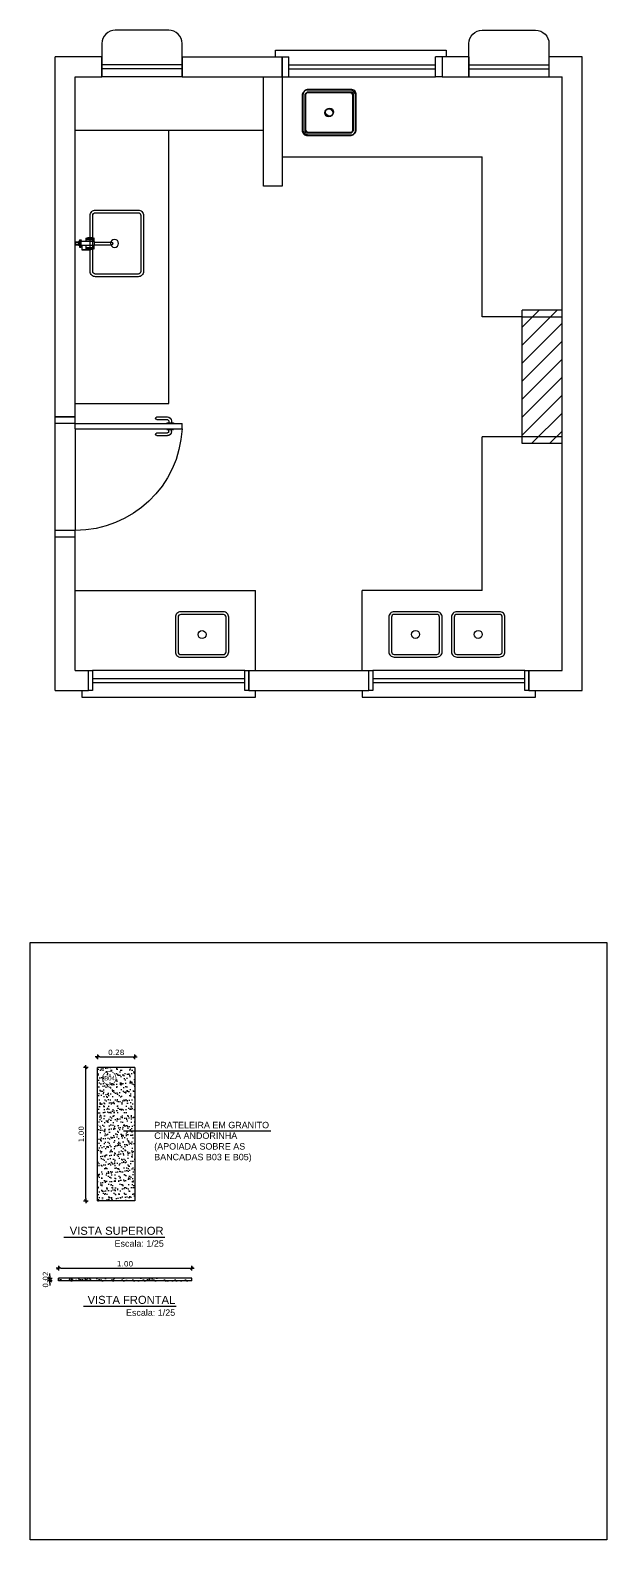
# Model space of a CAD drawing. Extents: x -36 to 357, y 137 to 237.
# Drawn here: x 29.11 to 33.43, y 149 to 160.32 of the extents above; entities that cross this region are included whole.
import ezdxf

# ---------------------------------------------------------------- set-up
doc = ezdxf.new("R2010")
doc.units = 0
doc.header["$LTSCALE"] = 0.01
doc.linetypes.add('CONTINU', pattern=[0])
doc.layers.get('0').update_dxf_attribs({"linetype": 'CONTINUOUS'})
doc.layers.get('DEFPOINTS').update_dxf_attribs({"linetype": 'CONTINUOUS'})
for name, color, linetype in [('01', 1, 'CONTINUOUS'), ('A-AREAS', 2, 'CONTINUOUS'), ('A-HACHURAPARED', 254, 'CONTINUOUS'), ('A-PORTA', 3, 'CONTINUOUS'), ('A-SOLEIRA', 1, 'CONTINUOUS'), ('ALV-V', 2, 'CONTINUOUS'), ('AR-BNC', 251, 'CONTINUOUS'), ('ARQ-BNC-VISTA', 1, 'CONTINUOUS'), ('ARQ-CTA-1_025', 1, 'CONTINUOUS'), ('ARQ-EQP-VISTA', 1, 'CONTINUOUS'), ('ARQ-SMB-1_025', 1, 'CONTINUOUS'), ('ARQ-SMB-1_100', 1, 'CONTINUOUS'), ('ARQ-TXT-1_025', 2, 'CONTINUOUS'), ('BL-SAN-01', 1, 'CONTINUOUS')]:
    doc.layers.add(name, color=color, linetype=linetype)
doc.styles.add('A16-E50', font='arial.ttf', dxfattribs={"height": 0.08})
doc.styles.add('ESC-50-A20', font='arial.ttf', dxfattribs={"height": 0.1})
doc.styles.add('FNDE Texto Cota 0025', font='verdana.ttf', dxfattribs={"height": 0.04})
doc.dimstyles.new('FNDE 1-0025', dxfattribs={"dimscale": 5, "dimtxt": 0.04, "dimasz": 0.0035, "dimexe": 0.15, "dimexo": 0.15, "dimgap": 0.0025, "dimtad": 1, "dimzin": 1, "dimdsep": 46, "dimtxsty": 'FNDE Texto Cota 0025', "dimblk": 'tic', "dimcen": 0.015, "dimdle": 0.15, "dimse1": 1, "dimse2": 1, "dimclrd": 251, "dimclre": 251, "dimclrt": 256, "dimaunit": 1, "dimadec": 3, "dimazin": 0, "dimtfac": 1, "dimtix": 1, "dimtmove": 2, "dimatfit": 3, "dimfxl": 0.15, "dimtvp": 1, "dimtolj": 1, "dimtzin": 0, "dimarcsym": 0})

# ---------------------------------------------------------------- blocks, each defined once
blk = doc.blocks.new('tic')
at = {"color": 251}
for p, q in [((-1, 0), (1, 0)), ((0, -1), (0, 1))]:
    blk.add_line(p, q, dxfattribs=at)
blk.add_line((-0.6, -0.6), (0.6, 0.6))
blk = doc.blocks.new('*D60')
at = {"layer": 'ARQ-CTA-1_025', "color": 251, "lineweight": -2}
blk.add_line((29.526, 151.559), (29.526, 152.524), dxfattribs=at)
at = {"layer": 'DEFPOINTS', "color": 0}
for p in [(29.526, 152.541), (29.614, 152.541, -2), (29.614, 151.541, -2)]:
    blk.add_point(p, dxfattribs=at)
at = {"layer": 'ARQ-CTA-1_025', "color": 251, "lineweight": -2, "xscale": 0.0175, "yscale": 0.0175, "zscale": 0.0175}
for p, rotation in [((29.526, 152.541), 90), ((29.526, 151.541), 270)]:
    blk.add_blockref('tic', p, dxfattribs=dict(at, rotation=rotation))
at = {"layer": 'ARQ-CTA-1_025', "insert": (29.492, 152.041), "char_height": 0.04, "attachment_point": 5, "rotation": 90, "style": 'FNDE Texto Cota 0025'}
blk.add_mtext('\\A1;1.00', dxfattribs=at)
blk = doc.blocks.new('*D61')
at = {"layer": 'ARQ-CTA-1_025', "color": 251, "lineweight": -2}
blk.add_line((29.632, 152.621), (29.877, 152.621), dxfattribs=at)
at = {"layer": 'DEFPOINTS', "color": 0}
for p in [(29.894, 152.621), (29.614, 152.541, -2), (29.894, 152.541, -2)]:
    blk.add_point(p, dxfattribs=at)
at = {"layer": 'ARQ-CTA-1_025', "color": 251, "lineweight": -2, "xscale": 0.0175, "yscale": 0.0175, "zscale": 0.0175, "rotation": 180}
blk.add_blockref('tic', (29.614, 152.621), dxfattribs=at)
at = {"layer": 'ARQ-CTA-1_025', "color": 251, "lineweight": -2, "xscale": 0.0175, "yscale": 0.0175, "zscale": 0.0175}
blk.add_blockref('tic', (29.894, 152.621), dxfattribs=at)
at = {"layer": 'ARQ-CTA-1_025', "insert": (29.754, 152.654), "char_height": 0.04, "attachment_point": 5, "style": 'FNDE Texto Cota 0025'}
blk.add_mtext('\\A1;0.28', dxfattribs=at)
blk = doc.blocks.new('*D62')
at = {"layer": 'ARQ-CTA-1_025', "color": 251, "lineweight": -2}
for p, q in [((29.257, 150.979), (29.257, 150.996)), ((29.257, 150.941), (29.257, 150.961)), ((29.257, 150.924), (29.257, 150.906))]:
    blk.add_line(p, q, dxfattribs=at)
at = {"layer": 'DEFPOINTS', "color": 0}
for p in [(29.257, 150.961), (29.32, 150.961, -2), (29.32, 150.941, -2)]:
    blk.add_point(p, dxfattribs=at)
at = {"layer": 'ARQ-CTA-1_025', "color": 251, "lineweight": -2, "xscale": 0.0175, "yscale": 0.0175, "zscale": 0.0175}
for p, rotation in [((29.257, 150.961), 270), ((29.257, 150.941), 90)]:
    blk.add_blockref('tic', p, dxfattribs=dict(at, rotation=rotation))
at = {"layer": 'ARQ-CTA-1_025', "insert": (29.224, 150.951), "char_height": 0.04, "attachment_point": 5, "rotation": 90, "style": 'FNDE Texto Cota 0025'}
blk.add_mtext('\\A1;0.02', dxfattribs=at)
blk = doc.blocks.new('*D63')
at = {"layer": 'ARQ-CTA-1_025', "color": 251, "lineweight": -2}
blk.add_line((29.338, 151.036), (30.303, 151.036), dxfattribs=at)
at = {"layer": 'DEFPOINTS', "color": 0}
for p in [(30.32, 151.036), (29.32, 150.961, -2), (30.32, 150.961, -2)]:
    blk.add_point(p, dxfattribs=at)
at = {"layer": 'ARQ-CTA-1_025', "color": 251, "lineweight": -2, "xscale": 0.0175, "yscale": 0.0175, "zscale": 0.0175, "rotation": 180}
blk.add_blockref('tic', (29.32, 151.036), dxfattribs=at)
at = {"layer": 'ARQ-CTA-1_025', "color": 251, "lineweight": -2, "xscale": 0.0175, "yscale": 0.0175, "zscale": 0.0175}
blk.add_blockref('tic', (30.32, 151.036), dxfattribs=at)
at = {"layer": 'ARQ-CTA-1_025', "insert": (29.82, 151.069), "char_height": 0.04, "attachment_point": 5, "style": 'FNDE Texto Cota 0025'}
blk.add_mtext('\\A1;1.00', dxfattribs=at)
blk = doc.blocks.new('A$C24323779')
at = {"layer": 'ARQ-EQP-VISTA'}
for points in [[(0.04, 0), (0.3, 0, 0.414214), (0.34, 0.04), (0.34, 0.36, 0.414214), (0.3, 0.4), (0.04, 0.4, 0.414214), (0, 0.36), (0, 0.04, 0.414214)], [(0.04, 0.02), (0.3, 0.02, 0.414214), (0.32, 0.04), (0.32, 0.36, 0.414214), (0.3, 0.38), (0.04, 0.38, 0.414214), (0.02, 0.36), (0.02, 0.04, 0.414214)]]:
    blk.add_lwpolyline(points, format="xyb", close=True, dxfattribs=at)
blk.add_circle((0.17, 0.2), 0.03, dxfattribs=at)
blk = doc.blocks.new('P-PM801')
at = {"layer": 'A-PORTA', "color": 0}
for p, q in [((-0.09, 0.15), (-0.09, 0.95)), ((-0.09, 0.95), (-0.05, 0.95)), ((-0.05, 0.15), (-0.05, 0.95)), ((-0.9, 0.15), (-0.9, 0)), ((-0.9, 0.15), (-0.85, 0.15)), ((-0.85, 0.15), (-0.85, 0)), ((-0.09, 0.15), (-0.05, 0.15)), ((-0.05, 0.15), (-0.05, 0)), ((-0.05, 0.15), (0, 0.15)), ((0, 0.15), (0, 0)), ((-0.05, 0), (0, 0)), ((-0.9, 0), (-0.85, 0))]:
    blk.add_line(p, q, dxfattribs=at)
at = {"layer": 'A-PORTA', "color": 1}
for p, q in [((-0.14, 0.76), (-0.14, 0.84)), ((-0.12, 0.76), (-0.12, 0.84)), ((-0.11, 0.87), (-0.095, 0.87)), ((-0.11, 0.85), (-0.095, 0.85)), ((-0.095, 0.835), (-0.095, 0.885)), ((-0.095, 0.885), (-0.09, 0.885)), ((-0.095, 0.835), (-0.09, 0.835)), ((-0.045, 0.885), (-0.05, 0.885)), ((-0.045, 0.835), (-0.05, 0.835)), ((-0.045, 0.835), (-0.045, 0.885)), ((-0.03, 0.87), (-0.045, 0.87)), ((-0.03, 0.85), (-0.045, 0.85)), ((-0.02, 0.76), (-0.02, 0.84)), ((0, 0.76), (0, 0.84))]:
    blk.add_line(p, q, dxfattribs=at)
for centre, radius, start, end in [((-0.05, 0.151), 0.8, 92.866, 180.0717), ((-0.11, 0.84), 0.03, 90, 180), ((-0.11, 0.84), 0.01, 90, 180), ((-0.03, 0.84), 0.03, 0, 90), ((-0.03, 0.84), 0.01, 0, 90), ((-0.13, 0.76), 0.01, 180, 0), ((-0.01, 0.76), 0.01, 180, 360)]:
    blk.add_arc(centre, radius, start, end, dxfattribs=at)
blk = doc.blocks.new('GUICHÊ')
at = {"layer": 'ARQ-EQP-VISTA'}
for p, q in [((0.59, 0), (-0.01, 0)), ((0.59, -0.061), (-0.01, -0.061)), ((0.59, -0.091), (-0.01, -0.091))]:
    blk.add_line(p, q, dxfattribs=at)
blk.add_lwpolyline([(0.59, 0), (0.59, -0.25, -0.414214), (0.49, -0.35), (0.09, -0.35, -0.414214), (-0.01, -0.25), (-0.01, 0)], format="xyb", dxfattribs=at)
blk = doc.blocks.new('cuba50x40')
at = {"layer": 'ARQ-EQP-VISTA'}
for points in [[(0.563, 0.04), (0.563, 0.36, 0.414214), (0.523, 0.4), (0.103, 0.4, 0.414214), (0.063, 0.36), (0.063, 0.04, 0.414214), (0.103, 0), (0.523, 0, 0.414214)], [(0.543, 0.04), (0.543, 0.36, 0.414214), (0.523, 0.38), (0.103, 0.38, 0.414214), (0.083, 0.36), (0.083, 0.04, 0.414214), (0.103, 0.02), (0.523, 0.02, 0.414214)]]:
    blk.add_lwpolyline(points, format="xyb", close=True, dxfattribs=at)
blk.add_circle((0.313, 0.183), 0.03, dxfattribs=at)
blk = doc.blocks.new('torneira eletrica')
at = {"layer": 'AR-BNC'}
blk.add_line((217.617, -40.824), (217.587, -40.824), dxfattribs=at)
at = {"layer": 'BL-SAN-01', "linetype": 'CONTINU'}
for p, q in [((217.557, -40.854), (217.532, -40.854)), ((217.538, -40.854), (217.538, -40.914)), ((217.542, -40.854), (217.542, -40.914)), ((217.612, -40.854), (217.587, -40.854)), ((217.602, -40.854), (217.602, -40.914)), ((217.606, -40.854), (217.606, -40.914)), ((217.557, -40.914), (217.532, -40.914)), ((217.612, -40.914), (217.587, -40.914))]:
    blk.add_line(p, q, dxfattribs=at)
for points in [[(217.545, -40.804), (217.545, -40.815)], [(217.545, -40.804), (217.599, -40.804)], [(217.598, -40.816), (217.547, -40.816)], [(217.557, -40.796), (217.587, -40.796)], [(217.557, -40.804), (217.557, -40.796)], [(217.557, -40.914), (217.557, -40.816)], [(217.562, -40.774), (217.563, -40.773)], [(217.562, -40.796), (217.562, -40.774)], [(217.562, -40.774), (217.582, -40.774)], [(217.562, -40.795), (217.582, -40.795)], [(217.563, -40.773), (217.565, -40.773)], [(217.563, -40.774), (217.563, -40.795)], [(217.565, -40.773), (217.581, -40.773)], [(217.583, -40.774), (217.581, -40.773)], [(217.582, -40.774), (217.582, -40.795)], [(217.583, -40.795), (217.582, -40.795)], [(217.583, -40.796), (217.583, -40.774)], [(217.587, -40.804), (217.587, -40.796)], [(217.587, -40.914), (217.587, -40.816)], [(217.599, -40.804), (217.599, -40.815)], [(217.557, -40.914), (217.587, -40.914)], [(217.562, -40.914), (217.562, -41.043)], [(217.583, -40.914), (217.583, -41.043)], [(217.571, -41.053), (217.572, -41.053)]]:
    blk.add_lwpolyline(points, dxfattribs=at)
for points in [[(217.545, -40.815, 0.414208), (217.547, -40.816)], [(217.598, -40.816, 0.414212), (217.599, -40.815)], [(217.562, -41.043, 1), (217.583, -41.043)]]:
    blk.add_lwpolyline(points, format="xyb", dxfattribs=at)
blk.add_lwpolyline([(217.617, -40.884), (217.622, -40.884), (217.622, -40.824), (217.617, -40.824)], close=True, dxfattribs=at)
for centre, start, end in [((217.619, -40.884), 161.144, 198.9933), ((217.525, -40.884), 341.0067, 18.856)]:
    blk.add_arc(centre, 0.0925, start, end, dxfattribs=at)

msp = doc.modelspace()

# ---------------------------------------------------------------- hatches: boundary and pattern name
at = {"layer": '01'}
h = msp.add_hatch(dxfattribs=at)
h.set_pattern_fill('ANSI31', color=10, scale=0.03)
h.set_pattern_definition([(45, (0, -4.96519), (-0.06735192, 0.06735192), [])])
h.paths.add_polyline_path([(33.0971, 158.2181), (32.7971, 158.2181), (32.7971, 158.1656), (33.0971, 158.1656)])
h.paths.add_polyline_path([(33.0971, 158.1656), (32.7971, 158.1656), (32.7971, 157.2681), (33.0971, 157.2681)])
h.paths.add_polyline_path([(33.0971, 157.2681), (32.7971, 157.2681), (32.7971, 157.2181), (33.0971, 157.2181)])
at = {"layer": 'A-HACHURAPARED'}
h = msp.add_hatch(dxfattribs=at)
h.set_pattern_fill('AR-SAND', color=252, scale=0.001)
h.set_pattern_definition([(37.5, (60.100404, -18.523577), (-0.001600031, 0.048941324), [0, -0.038608, 0, -0.04318, 0, -0.041275]), (7.5, (60.100404, -18.52358), (0.044952328, 0.07168251), [0, -0.020828, 0, -0.034798, 0, -0.013335]), (327.5, (60.06916, -18.523577), (0.079099237, 0.000143718), [0, -0.0127, 0, -0.04572, 0, -0.05969]), (317.5, (60.06916, -18.52358), (0.076355645, 0.022292932), [0, -0.00635, 0, -0.029972, 0, -0.03429])])
h.paths.add_polyline_path([(29.894, 152.5414), (29.614, 152.5414), (29.614, 151.5414), (29.894, 151.5414)])
h.paths.add_polyline_path([(29.6558, 152.4361), (29.7536, 152.4361), (29.7536, 152.4842), (29.6558, 152.4842)], flags=24)
h = msp.add_hatch(dxfattribs=at)
h.set_pattern_fill('AR-SAND', color=252, scale=0.001)
h.set_pattern_definition([(37.5, (59.75617, -18.156237), (-0.001600031, 0.048941324), [0, -0.038608, 0, -0.04318, 0, -0.041275]), (7.5, (59.75617, -18.15624), (0.044952328, 0.07168251), [0, -0.020828, 0, -0.034798, 0, -0.013335]), (327.5, (59.72493, -18.156237), (0.079099237, 0.000143718), [0, -0.0127, 0, -0.04572, 0, -0.05969]), (317.5, (59.72493, -18.15624), (0.076355645, 0.022292932), [0, -0.00635, 0, -0.029972, 0, -0.03429])])
h.paths.add_polyline_path([(30.3202, 150.9612), (29.3202, 150.9612), (29.3202, 150.9412), (30.3202, 150.9412)])
at = {"layer": 'ARQ-SMB-1_100'}
h = msp.add_hatch(color=252, dxfattribs=at)
edge = h.paths.add_edge_path()
edge.add_arc((29.7017, 152.4612), 0.0536, 0, 360)
edge = h.paths.add_edge_path(flags=17)
edge.add_arc((29.7017, 152.4612), 0.0489, 0, 360)

# ---------------------------------------------------------------- linework, layer by layer
msp.add_lwpolyline([(29.1091, 153.4786), (33.4308, 153.4786), (33.4308, 148.9996), (29.1091, 148.9996)], close=True)
at = {"layer": 'A-AREAS', "linetype": 'Continuous'}
for p, q in [((29.894, 152.5414, -2), (29.614, 152.5414, -2)), ((29.894, 152.5414, -2), (29.894, 151.5414, -2)), ((29.894, 151.5414, -2), (29.614, 151.5414, -2)), ((29.3202, 150.9412, -2), (29.3202, 150.9612, -2)), ((30.3202, 150.9612, -2), (29.3202, 150.9612, -2)), ((30.3202, 150.9412, -2), (29.3202, 150.9412, -2)), ((30.3202, 150.9412, -2), (30.3202, 150.9612, -2))]:
    msp.add_line(p, q, dxfattribs=at)
at = {"layer": 'A-SOLEIRA'}
for p, q in [((29.3623, 151.2696), (30.118, 151.2696)), ((29.5083, 150.7517), (30.2035, 150.7517))]:
    msp.add_line(p, q, dxfattribs=at)
at = {"layer": 'ALV-V'}
msp.add_line((29.614, 151.5414, -2), (29.614, 152.5414, -2), dxfattribs=at)
at = {"layer": 'ARQ-BNC-VISTA'}
for p, q in [((29.2971, 157.4181), (29.2971, 160.1181)), ((29.6471, 160.1181), (29.2971, 160.1181)), ((29.6471, 159.9681), (29.6471, 160.1181)), ((29.6471, 159.9681), (29.6471, 160.1181)), ((30.2471, 160.1181), (30.9971, 160.1181)), ((30.2472, 160.1154), (30.2472, 159.9654)), ((30.2472, 159.9654), (30.2472, 160.1154)), ((30.9971, 160.1181), (31.0471, 160.1181)), ((30.9971, 160.1181), (30.9971, 159.9681)), ((30.9971, 159.9681), (30.9971, 160.1181)), ((31.0471, 159.9681), (31.0471, 160.1181)), ((31.0471, 160.0581), (32.1471, 160.0581)), ((32.1471, 159.9681), (32.1471, 160.1181)), ((32.1971, 160.1181), (32.1471, 160.1181)), ((32.3971, 160.1181), (32.1971, 160.1181)), ((32.1971, 160.1181), (32.1971, 159.9681)), ((32.3971, 160.1181), (32.3971, 159.9681)), ((33.2471, 160.1181), (32.9971, 160.1181)), ((32.9971, 160.1181), (32.9971, 159.9681)), ((33.2471, 155.3681), (33.2471, 160.1181)), ((29.4471, 159.9681), (29.6471, 159.9681)), ((29.4471, 157.4181), (29.4471, 159.9681)), ((30.2472, 159.9681), (30.9971, 159.9681)), ((30.9971, 159.9681), (31.0471, 159.9681)), ((31.0471, 160.0281), (32.1471, 160.0281)), ((31.0471, 159.9681), (32.1471, 159.9681)), ((32.1971, 159.9681), (32.1471, 159.9681)), ((32.1971, 159.9681), (32.3971, 159.9681)), ((32.9971, 159.9681), (33.0971, 159.9681)), ((33.0971, 155.5181), (33.0971, 159.9681)), ((29.4471, 159.5681), (30.8571, 159.5681)), ((30.1471, 157.5181), (30.1471, 159.5681)), ((30.9971, 159.3681), (32.4971, 159.3681)), ((32.4971, 158.1681), (32.4971, 159.3681)), ((33.2473, 158.4485), (33.2471, 158.4485)), ((32.7971, 158.1681), (32.4971, 158.1681)), ((32.7971, 157.2181), (32.7971, 158.2181)), ((33.0971, 158.2181), (32.7971, 158.2181)), ((33.0971, 158.1656), (32.7971, 158.1656)), ((29.4471, 157.5181), (30.1471, 157.5181)), ((29.2971, 157.4181), (29.4471, 157.4181)), ((29.2971, 156.5681), (29.2971, 157.3681)), ((29.4471, 157.3281), (29.4471, 156.5681)), ((32.4971, 156.1181), (32.4971, 157.2681)), ((32.7971, 157.2681), (32.4971, 157.2681)), ((33.0971, 157.2681), (32.7971, 157.2681)), ((33.0971, 157.2181), (32.7971, 157.2181)), ((29.2971, 155.3681), (29.2971, 156.5181)), ((29.4471, 156.5181), (29.2971, 156.5181)), ((29.4471, 155.5181), (29.4471, 156.5181)), ((29.4471, 156.1181), (30.7971, 156.1181)), ((30.7971, 155.5181), (30.7971, 156.1181)), ((32.4971, 156.1181), (31.5971, 156.1181)), ((31.5971, 155.5181), (31.5971, 156.1181)), ((29.4471, 155.5181), (29.5471, 155.5181)), ((29.4471, 155.5181), (29.5471, 155.5181)), ((29.5471, 155.3681), (29.5471, 155.5181)), ((29.5471, 155.3681), (29.5471, 155.5181)), ((30.7174, 155.5181), (29.5771, 155.5181)), ((30.7474, 155.5181), (31.6471, 155.5181)), ((30.7474, 155.3681), (30.7474, 155.5181)), ((30.7474, 155.3681), (30.7474, 155.5181)), ((31.6471, 155.3681), (31.6471, 155.5181)), ((31.6471, 155.3681), (31.6471, 155.5181)), ((32.8174, 155.5181), (31.6771, 155.5181)), ((32.8474, 155.5181), (33.0971, 155.5181)), ((32.8474, 155.3681), (32.8474, 155.5181)), ((29.5771, 155.4581), (30.7174, 155.4581)), ((29.5771, 155.4281), (30.7174, 155.4281)), ((31.6771, 155.4581), (32.8174, 155.4581)), ((31.6771, 155.4281), (32.8174, 155.4281)), ((29.2971, 155.3681), (29.5471, 155.3681)), ((30.7474, 155.3681), (31.6471, 155.3681)), ((31.0671, 155.3681), (31.4921, 155.3681)), ((32.8474, 155.3681), (33.2471, 155.3681))]:
    msp.add_line(p, q, dxfattribs=at)
for points in [[(30.9471, 160.1181), (30.9471, 160.1681), (32.2271, 160.1681), (32.2271, 160.1181)], [(30.9971, 159.9681), (30.9971, 159.9681), (30.9971, 159.1481), (30.8571, 159.1481), (30.8571, 159.9681)], [(29.4971, 155.3681), (29.4971, 155.3181), (30.7974, 155.3181), (30.7974, 155.3681)], [(31.5971, 155.3681), (31.5971, 155.3181), (32.8974, 155.3181), (32.8974, 155.3681)]]:
    msp.add_lwpolyline(points, dxfattribs=at)
for points in [[(29.5771, 155.3681), (29.5471, 155.3681), (29.5471, 155.5181), (29.5771, 155.5181)], [(30.7474, 155.3681), (30.7174, 155.3681), (30.7174, 155.5181), (30.7474, 155.5181)], [(31.6771, 155.3681), (31.6471, 155.3681), (31.6471, 155.5181), (31.6771, 155.5181)], [(32.8474, 155.3681), (32.8174, 155.3681), (32.8174, 155.5181), (32.8474, 155.5181)]]:
    msp.add_lwpolyline(points, close=True, dxfattribs=at)

# ---------------------------------------------------------------- block references
at = {"layer": '01', "color": 10, "xscale": -1, "rotation": 269.9999999999931}
msp.add_blockref('cuba50x40', (29.5582, 158.4065), dxfattribs=at)
at = {"layer": 'ARQ-BNC-VISTA', "xscale": -1}
for name, p, rotation in [('GUICHÊ', (29.6571, 159.9681), 180), ('torneira eletrica', (-11.3259, 376.2912), 89.9999999999932), ('P-PM801', (29.2971, 157.4181), 269.9999999999565)]:
    msp.add_blockref(name, p, dxfattribs=dict(at, rotation=rotation))
at = {"layer": 'ARQ-BNC-VISTA'}
for name, p, rotation in [('GUICHÊ', (32.9871, 159.9681), 179.9999999999961), ('A$C24323779', (31.1471, 159.8681), 270.0000000000077), ('A$C24323779', (31.1531, 159.8742), 269.977202121132), ('A$C24323779', (30.1971, 155.957), 270.0000000000077), ('A$C24323779', (31.7971, 155.9581), 270.0000000000077), ('A$C24323779', (32.2671, 155.9581), 270.0000000000077)]:
    msp.add_blockref(name, p, dxfattribs=dict(at, rotation=rotation))

# ---------------------------------------------------------------- texts
at = {"layer": 'ARQ-SMB-1_100', "style": 'A16-E50'}
msp.add_attdef('B04', (29.6638, 152.4442), '', height=0.0319, dxfattribs=at)
at = {"layer": 'ARQ-TXT-1_025', "insert": (30.0387, 152.1335), "char_height": 0.048, "width": 0.948281, "attachment_point": 1, "style": 'ESC-50-A20'}
msp.add_mtext('PRATELEIRA EM GRANITO \\PCINZA ANDORINHA\\P(APOIADA SOBRE AS BANCADAS B03 E B05)', dxfattribs=at)
at = {"layer": 'ARQ-TXT-1_025', "color": 3, "attachment_point": 7, "style": 'ESC-50-A20'}
for s, insert, char_height, width in [('\\pi0.10493;VISTA SUPERIOR', (29.3005, 151.2857, -0.9815), 0.06, 0.806794), ('\\pi0.22439;Escala: 1/25', (29.517, 151.1963, 0.8006), 0.048, 0.585435), ('\\pi0.15347;VISTA FRONTAL ', (29.386, 150.7678, -0.9815), 0.06, 0.806794), ('\\pi0.22439;Escala: 1/25', (29.6025, 150.6783, 0.8006), 0.048, 0.585435)]:
    msp.add_mtext(s, dxfattribs=dict(at, insert=insert, char_height=char_height, width=width))

# ---------------------------------------------------------------- dimensions: what is measured, and where the dimension line sits
at = {"layer": 'ARQ-CTA-1_025'}
for base, p1, p2, picture, middle in [((29.894, 152.6209), (29.614, 152.5414, -2), (29.894, 152.5414, -2), '*D61', (29.754, 152.6543)), ((30.3202, 151.0361), (29.3202, 150.9612, -2), (30.3202, 150.9612, -2), '*D63', (29.8202, 151.0694))]:
    dim = msp.add_linear_dim(base=base, p1=p1, p2=p2, dimstyle='FNDE 1-0025', dxfattribs=at)
    dim.commit()
    dim.dimension.update_dxf_attribs({"geometry": picture, "text_midpoint": middle})
for base, p1, p2, picture, middle in [((29.5256, 152.5414), (29.614, 151.5414, -2), (29.614, 152.5414, -2), '*D60', (29.4923, 152.0414)), ((29.2569, 150.9612), (29.3202, 150.9412, -2), (29.3202, 150.9612, -2), '*D62', (29.2236, 150.9512))]:
    dim = msp.add_linear_dim(base=base, p1=p1, p2=p2, angle=90, dimstyle='FNDE 1-0025', dxfattribs=at)
    dim.commit()
    dim.dimension.update_dxf_attribs({"geometry": picture, "text_midpoint": middle})

# ---------------------------------------------------------------- leaders
at = {"layer": 'ARQ-SMB-1_025', "ltscale": 10}
msp.add_leader([(29.8088, 152.0664), (30.9131, 152.0664)], dimstyle='FNDE 1-0025', override={"dimlfac": 100, "dimclrd": 252, "dimclre": 252}, dxfattribs=at)

doc.saveas('drawing.dxf')
